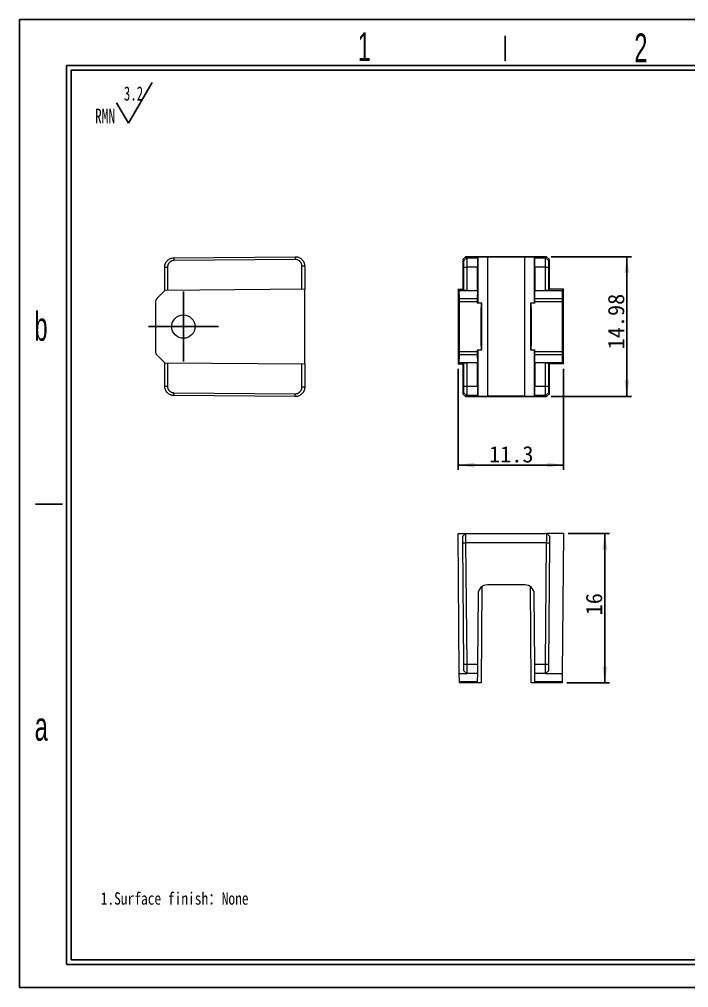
# Model space of a CAD drawing. Header units: millimetres. Extents: x 1 to 148, y 1 to 104.
# Drawn here: x 0.8 to 72.5, y 0.6 to 104.3 of the extents above; entities that cross this region are included whole.
import ezdxf

# ---------------------------------------------------------------- set-up
doc = ezdxf.new("R2010")
doc.units = ezdxf.units.MM
doc.header["$LTSCALE"] = 0.5
doc.layers.add('SLD-0', color=179, linetype='Continuous')
doc.styles.add('SLDTEXTSTYLE0', font='SIMSUN.TTC', dxfattribs={"width": 0.67})
doc.styles.add('SLDTEXTSTYLE15', font='SIMSUN.TTC')
doc.styles.add('SLDTEXTSTYLE4', font='SIMSUN.TTC', dxfattribs={"width": 0.8, "bigfont": 'bigfont'})
doc.styles.add('SLDTEXTSTYLE7', font='GOTHIC.TTF', dxfattribs={"width": 0.61171})
doc.dimstyles.new('SLDDIMSTYLE0', dxfattribs={"dimtxt": 1.75, "dimasz": 1.75, "dimexe": 0, "dimexo": 0.0625, "dimgap": 0.4375, "dimtad": 2, "dimrnd": 1e-09, "dimzin": 12, "dimdsep": 46, "dimtxsty": 'SLDTEXTSTYLE0', "dimsah": 1, "dimcen": 0.09, "dimadec": 0, "dimazin": 3, "dimtfac": 1, "dimtofl": 0, "dimtmove": 0, "dimatfit": 3, "dimfxl": 0, "dimfrac": 2, "dimtolj": 1, "dimtzin": 12, "dimarcsym": 0})

# ---------------------------------------------------------------- blocks, each defined once
blk = doc.blocks.new('SW_NOTE_0')
at = {"layer": 'SLD-0', "color": 0}
for q in [(6.13, 4.63), (2.3, 2.46)]:
    blk.add_line((3.58, 0.3), q, dxfattribs=at)
at = {"layer": 'SLD-0', "color": 0, "attachment_point": 1, "style": 'SLDTEXTSTYLE0'}
for s, insert, char_height in [('3.2', (3.09, 4.23), 1.516), ('RMN', (0, 1.85), 1.587)]:
    blk.add_mtext(s, dxfattribs=dict(at, insert=insert, char_height=char_height))
blk = doc.blocks.new('SW_CENTERMARKSYMBOL_0')
at = {"layer": 'SLD-0', "color": 0}
for p, q in [((0, 2.5), (0, 3.75)), ((0, 0), (0, 2.5)), ((-2.5, 0), (-3.75, 0)), ((0, 0), (-2.5, 0)), ((0, 0), (0, -2.5)), ((0, 0), (2.5, 0)), ((2.5, 0), (3.75, 0)), ((0, -2.5), (0, -3.75))]:
    blk.add_line(p, q, dxfattribs=at)
blk = doc.blocks.new('SW_CENTERMARKSYMBOL_1')
at = {"layer": 'SLD-0', "color": 0}
for p, q in [((0, 2.5), (0, 3.75)), ((0, 0), (0, 2.5)), ((-2.5, 0), (-3.75, 0)), ((0, 0), (-2.5, 0)), ((0, 0), (0, -2.5)), ((0, 0), (2.5, 0)), ((2.5, 0), (3.75, 0)), ((0, -2.5), (0, -3.75))]:
    blk.add_line(p, q, dxfattribs=at)
blk = doc.blocks.new('_D')
at = {"layer": 'SLD-0', "color": 5}
for p, q in [((47.81, 66.93), (47.81, 56.11)), ((59.11, 66.93), (59.11, 56.11)), ((47.81, 56.61), (59.11, 56.61))]:
    blk.add_line(p, q, dxfattribs=at)
for points in [[(47.81, 56.61), (49.56, 56.34), (49.56, 56.88)], [(59.11, 56.61), (57.36, 56.88), (57.36, 56.34)]]:
    blk.add_solid(points, dxfattribs=at)
at = {"layer": 'SLD-0', "color": 5, "insert": (51.13, 58.64), "char_height": 1.75, "attachment_point": 1, "style": 'SLDTEXTSTYLE15'}
blk.add_mtext('11.3', dxfattribs=at)
blk = doc.blocks.new('_D_1')
at = {"layer": 'SLD-0', "color": 5}
for p, q in [((57.8, 78.92), (66.39, 78.92)), ((65.89, 63.94), (65.89, 78.92)), ((57.8, 63.94), (66.39, 63.94))]:
    blk.add_line(p, q, dxfattribs=at)
for points in [[(65.89, 78.92), (65.63, 77.17), (66.16, 77.17)], [(65.89, 63.94), (66.16, 65.69), (65.63, 65.69)]]:
    blk.add_solid(points, dxfattribs=at)
at = {"layer": 'SLD-0', "color": 5, "insert": (63.86, 69), "char_height": 1.75, "attachment_point": 1, "rotation": 90, "style": 'SLDTEXTSTYLE15'}
blk.add_mtext('14.98', dxfattribs=at)
blk = doc.blocks.new('_D_3')
at = {"layer": 'SLD-0', "color": 5}
for p, q in [((59.61, 49.28), (64.04, 49.28)), ((63.54, 49.28), (63.54, 33.28)), ((59.47, 33.28), (64.04, 33.28))]:
    blk.add_line(p, q, dxfattribs=at)
for points in [[(63.54, 49.28), (63.27, 47.53), (63.81, 47.53)], [(63.54, 33.28), (63.81, 35.03), (63.27, 35.03)]]:
    blk.add_solid(points, dxfattribs=at)
at = {"layer": 'SLD-0', "color": 5, "insert": (61.5, 40.52), "char_height": 1.75, "attachment_point": 1, "rotation": 90, "style": 'SLDTEXTSTYLE15'}
blk.add_mtext('16', dxfattribs=at)

msp = doc.modelspace()

# ---------------------------------------------------------------- linework, layer by layer
at = {"color": 7, "linetype": 'Continuous', "lineweight": 15}
for p, q in [((17.364, 78.809), (30.364, 78.922)), ((17.364, 78.809), (17.364, 78.509)), ((30.364, 78.922), (30.364, 78.622)), ((48.618, 78.922), (48.318, 78.622)), ((48.318, 78.622), (48.618, 78.922)), ((48.432, 78.509), (48.732, 78.809)), ((48.618, 78.922), (48.732, 78.809)), ((57.301, 78.922), (48.618, 78.922)), ((48.732, 78.809), (49.885, 78.809)), ((49.951, 78.875), (49.885, 78.809)), ((49.951, 73.931), (49.951, 78.875)), ((54.968, 78.883), (50.951, 78.883)), ((50.951, 78.883), (50.951, 63.979)), ((54.968, 63.979), (54.968, 78.883)), ((55.968, 78.875), (55.968, 73.931)), ((56.034, 78.809), (55.968, 78.875)), ((56.034, 78.809), (57.187, 78.809)), ((57.187, 78.809), (57.301, 78.922)), ((57.187, 78.809), (57.487, 78.509)), ((57.601, 78.622), (57.301, 78.922)), ((57.301, 78.922), (57.601, 78.622)), ((16.373, 77.809), (16.67, 77.809)), ((16.373, 75.3), (16.373, 77.809)), ((16.67, 77.809), (16.67, 75.303)), ((30.364, 78.622), (17.364, 78.509)), ((31.07, 75.429), (31.07, 77.922)), ((31.373, 77.922), (31.07, 77.922)), ((31.373, 77.922), (31.373, 75.431)), ((48.312, 77.922), (48.312, 75.429)), ((48.432, 78.509), (48.318, 78.622)), ((48.438, 77.809), (48.738, 77.809)), ((48.438, 75.303), (48.438, 77.809)), ((48.738, 77.809), (48.738, 75.3)), ((49.877, 77.809), (48.738, 77.809)), ((49.877, 75.3), (49.877, 77.809)), ((56.043, 77.809), (56.043, 75.3)), ((57.181, 77.809), (56.043, 77.809)), ((57.181, 75.3), (57.181, 77.809)), ((57.181, 77.809), (57.481, 77.809)), ((57.481, 77.809), (57.481, 75.303)), ((57.601, 78.622), (57.487, 78.509)), ((57.607, 75.429), (57.607, 77.922)), ((16.373, 75.3), (15.516, 74.429)), ((31.373, 75.431), (16.373, 75.3)), ((31.373, 67.431), (31.373, 75.431)), ((47.81, 75.431), (47.81, 67.431)), ((47.941, 75.3), (47.81, 75.431)), ((47.81, 75.431), (48.312, 75.431)), ((47.948, 74.429), (47.941, 75.3)), ((47.941, 75.3), (49.877, 75.3)), ((48.438, 75.303), (48.312, 75.429)), ((48.738, 75.3), (48.438, 75.303)), ((48.738, 75.3), (49.877, 75.3)), ((49.877, 75.3), (49.869, 74.429)), ((49.877, 75.3), (49.877, 75.3)), ((56.043, 75.3), (56.043, 75.3)), ((56.05, 74.429), (56.043, 75.3)), ((56.043, 75.3), (58.979, 75.3)), ((56.043, 75.3), (57.181, 75.3)), ((57.481, 75.303), (57.181, 75.3)), ((57.607, 75.429), (57.481, 75.303)), ((59.11, 75.431), (57.607, 75.431)), ((58.979, 75.3), (58.971, 74.429)), ((59.11, 75.431), (58.979, 75.3)), ((59.11, 67.431), (59.11, 75.431)), ((15.373, 74.078), (15.373, 68.778)), ((47.948, 74.429), (49.869, 74.429)), ((49.868, 74.078), (47.949, 74.078)), ((47.949, 68.778), (47.949, 74.078)), ((49.868, 74.078), (49.868, 73.931)), ((50.268, 73.931), (49.868, 73.931)), ((50.268, 73.931), (50.268, 68.931)), ((50.358, 73.931), (50.268, 73.931)), ((50.358, 68.931), (50.358, 73.931)), ((55.561, 73.931), (55.561, 68.931)), ((55.651, 73.931), (55.561, 73.931)), ((55.651, 68.931), (55.651, 73.931)), ((56.051, 73.931), (55.651, 73.931)), ((56.05, 74.429), (58.971, 74.429)), ((56.051, 73.931), (56.051, 74.078)), ((58.97, 74.078), (56.051, 74.078)), ((58.97, 74.078), (58.97, 68.778)), ((47.949, 68.778), (49.868, 68.778)), ((49.868, 68.931), (50.268, 68.931)), ((49.868, 68.931), (49.868, 68.778)), ((49.951, 63.988), (49.951, 68.931)), ((50.268, 68.931), (50.358, 68.931)), ((55.561, 68.931), (55.651, 68.931)), ((55.651, 68.931), (56.051, 68.931)), ((55.968, 68.931), (55.968, 63.988)), ((56.051, 68.778), (56.051, 68.931)), ((56.051, 68.778), (58.97, 68.778)), ((15.519, 68.424), (16.382, 67.562)), ((16.373, 65.053), (16.373, 67.571)), ((16.382, 67.562), (31.373, 67.431)), ((16.67, 67.56), (16.67, 65.053)), ((31.07, 64.94), (31.07, 67.434)), ((31.373, 67.431), (31.373, 64.94)), ((47.81, 67.431), (47.94, 67.562)), ((47.81, 67.431), (48.312, 67.431)), ((47.94, 67.562), (47.948, 68.424)), ((48.729, 67.562), (47.94, 67.562)), ((49.869, 68.424), (47.948, 68.424)), ((48.312, 67.434), (48.438, 67.56)), ((48.312, 67.434), (48.312, 64.94)), ((48.438, 67.56), (48.729, 67.562)), ((48.438, 65.053), (48.438, 67.56)), ((48.729, 67.562), (48.738, 67.571)), ((49.877, 67.571), (48.738, 67.571)), ((48.738, 67.571), (48.738, 65.053)), ((49.869, 68.424), (49.877, 67.571)), ((49.877, 65.053), (49.877, 67.571)), ((56.043, 67.571), (56.05, 68.424)), ((56.043, 67.571), (56.043, 65.053)), ((57.181, 67.571), (56.043, 67.571)), ((58.971, 68.424), (56.05, 68.424)), ((57.181, 67.571), (57.19, 67.562)), ((57.181, 65.053), (57.181, 67.571)), ((58.979, 67.562), (57.19, 67.562)), ((57.19, 67.562), (57.481, 67.56)), ((57.481, 67.56), (57.481, 65.053)), ((57.481, 67.56), (57.607, 67.434)), ((57.607, 64.94), (57.607, 67.434)), ((59.11, 67.431), (57.607, 67.431)), ((58.971, 68.424), (58.979, 67.562)), ((58.979, 67.562), (59.11, 67.431)), ((16.373, 65.053), (16.67, 65.053)), ((17.364, 64.354), (30.364, 64.24)), ((17.364, 64.053), (17.364, 64.354)), ((31.373, 64.94), (31.07, 64.94)), ((48.318, 64.24), (48.432, 64.353)), ((48.432, 64.353), (48.732, 64.053)), ((48.438, 65.053), (48.738, 65.053)), ((48.738, 65.053), (49.877, 65.053)), ((56.043, 65.053), (57.181, 65.053)), ((57.181, 65.053), (57.481, 65.053)), ((57.187, 64.053), (57.487, 64.354)), ((57.487, 64.354), (57.601, 64.24)), ((30.364, 63.94), (17.364, 64.053)), ((30.364, 63.94), (30.364, 64.24)), ((48.318, 64.24), (48.618, 63.94)), ((48.318, 64.24), (48.618, 63.94)), ((48.732, 64.053), (48.618, 63.94)), ((48.618, 63.94), (57.301, 63.94)), ((49.885, 64.053), (48.732, 64.053)), ((49.951, 63.988), (49.885, 64.053)), ((54.968, 63.979), (50.951, 63.979)), ((56.034, 64.053), (55.968, 63.988)), ((57.187, 64.053), (56.034, 64.053)), ((57.301, 63.94), (57.187, 64.053)), ((57.301, 63.94), (57.601, 64.24)), ((57.301, 63.94), (57.601, 64.24)), ((47.941, 34.284), (47.81, 49.284)), ((47.81, 49.284), (48.612, 49.284)), ((48.312, 48.982), (48.612, 49.284)), ((48.612, 49.284), (57.307, 49.284)), ((57.307, 49.284), (57.607, 48.981)), ((59.11, 49.284), (57.307, 49.284)), ((59.11, 49.284), (58.979, 34.284)), ((48.318, 48.275), (48.618, 48.275)), ((48.432, 35.275), (48.318, 48.275)), ((57.301, 48.275), (48.618, 48.275)), ((48.618, 48.275), (48.732, 35.275)), ((57.187, 35.275), (57.301, 48.275)), ((57.301, 48.275), (57.601, 48.275)), ((57.601, 48.275), (57.487, 35.275)), ((50.358, 43.589), (50.268, 33.284)), ((54.968, 43.784), (50.951, 43.784)), ((55.651, 33.284), (55.561, 43.589)), ((49.951, 42.793), (49.885, 35.275)), ((56.034, 35.275), (55.968, 42.793)), ((48.432, 35.275), (48.732, 35.275)), ((48.732, 35.275), (49.885, 35.275)), ((56.034, 35.275), (57.187, 35.275)), ((57.187, 35.275), (57.487, 35.275)), ((47.941, 34.284), (48.738, 34.284)), ((47.948, 33.428), (47.941, 34.284)), ((48.438, 34.582), (48.738, 34.284)), ((49.877, 34.284), (48.738, 34.284)), ((49.877, 34.284), (49.869, 33.428)), ((49.877, 34.284), (49.877, 34.284)), ((57.181, 34.284), (56.043, 34.284)), ((56.043, 34.284), (56.043, 34.284)), ((56.05, 33.428), (56.043, 34.284)), ((57.181, 34.284), (57.481, 34.582)), ((57.181, 34.284), (58.979, 34.284)), ((58.979, 34.284), (58.971, 33.428)), ((47.948, 33.428), (49.869, 33.428)), ((49.868, 33.284), (47.949, 33.284)), ((50.268, 33.284), (49.868, 33.284)), ((56.051, 33.284), (55.651, 33.284)), ((56.05, 33.428), (58.971, 33.428)), ((58.97, 33.284), (56.051, 33.284))]:
    msp.add_line(p, q, dxfattribs=at)
at = {"color": 7, "linetype": 'Continuous', "lineweight": 15, "flags": 128}
for points in [[(49.885, 35.275), (49.884, 35.103), (49.882, 34.936), (49.881, 34.779), (49.88, 34.638), (49.879, 34.516), (49.878, 34.417), (49.877, 34.344), (49.877, 34.299), (49.877, 34.284)], [(56.043, 34.284), (56.042, 34.299), (56.042, 34.344), (56.041, 34.417), (56.041, 34.516), (56.039, 34.638), (56.038, 34.779), (56.037, 34.936), (56.035, 35.103), (56.034, 35.275)], [(47.949, 33.284), (47.949, 33.294), (47.949, 33.321), (47.949, 33.367), (47.948, 33.428)], [(49.869, 33.428), (49.869, 33.367), (49.868, 33.321), (49.868, 33.294), (49.868, 33.284)], [(56.051, 33.284), (56.051, 33.294), (56.051, 33.321), (56.051, 33.367), (56.05, 33.428)], [(58.971, 33.428), (58.971, 33.367), (58.97, 33.321), (58.97, 33.294), (58.97, 33.284)]]:
    msp.add_lwpolyline(points, dxfattribs=at)
at = {"color": 7, "linetype": 'Continuous', "lineweight": 15}
msp.add_circle((18.373, 71.431), 1.25, dxfattribs=at)
for centre, radius, start, end in [((15.873, 74.078), 0.5, 135.5, 180), ((15.873, 68.778), 0.5, 180, 225), ((50.951, 42.784), 1, 90, 179.5), ((54.968, 42.784), 1, 0.5, 90)]:
    msp.add_arc(centre, radius, start, end, dxfattribs=at)
for centre, major_axis, start_param, end_param in [((49.885, 77.809), (0, 1), 0.0087266, 1.5707963), ((50.951, 78.875), (1, 0), 1.5707963, 3.132866), ((54.968, 78.875), (1, 0), 0.0087266, 1.5707963), ((56.034, 77.809), (0, 1), 4.712389, 6.2744587), ((47.945, 74.078), (0, 0.5), 4.712389, 5.4890605), ((49.872, 74.078), (0, 0.5), 0.7941248, 1.5707963), ((56.047, 74.078), (0, 0.5), 4.712389, 5.4890605), ((58.974, 74.078), (0, 0.5), 0.7941248, 1.5707963), ((47.945, 68.778), (0, 0.5), 3.9269908, 4.712389), ((49.872, 68.778), (0, 0.5), 1.5707963, 2.3561945), ((56.047, 68.778), (0, 0.5), 3.9269908, 4.712389), ((58.974, 68.778), (0, 0.5), 1.5707963, 2.3561945), ((49.885, 65.053), (0, 1), 1.5707963, 3.132866), ((56.034, 65.053), (0, 1), 3.1503193, 4.712389), ((50.951, 63.988), (1, 0), 3.1503193, 4.712389), ((54.968, 63.988), (1, 0), 4.712389, 6.2744587)]:
    msp.add_ellipse(centre, major_axis=major_axis, ratio=0.0087269, start_param=start_param, end_param=end_param, dxfattribs=at)
for centre, major_axis in [((50.294, 71.431), (0, 2.05)), ((55.625, 71.431), (0, 2.05)), ((58.996, 71.431), (0, 1.25))]:
    msp.add_ellipse(centre, major_axis=major_axis, ratio=0.0087269, dxfattribs=at)
for points, knots in [([(16.373, 77.809), (16.374, 77.84), (16.375, 77.902), (16.389, 77.996), (16.411, 78.089), (16.443, 78.181), (16.484, 78.27), (16.534, 78.357), (16.594, 78.438), (16.68, 78.535), (16.807, 78.641), (16.97, 78.73), (17.159, 78.794), (17.289, 78.803), (17.364, 78.809)], [0, 0, 0, 0, 0.0595706, 0.1199892, 0.181256, 0.2433708, 0.3063338, 0.3701448, 0.4348038, 0.5003109, 0.6192146, 0.7501683, 0.8554336, 1, 1, 1, 1]), ([(30.364, 78.922), (30.398, 78.922), (30.461, 78.92), (30.551, 78.908), (30.628, 78.89), (30.693, 78.871), (30.797, 78.832), (30.93, 78.761), (31.086, 78.633), (31.212, 78.479), (31.305, 78.301), (31.362, 78.114), (31.37, 77.986), (31.373, 77.922)], [0, 0, 0, 0, 0.06386993, 0.12083187, 0.17088413, 0.21402523, 0.25025388, 0.38142011, 0.50016961, 0.6303095, 0.75699506, 0.88022549, 1, 1, 1, 1]), ([(48.732, 78.809), (48.732, 78.808), (48.732, 78.806), (48.733, 78.792), (48.733, 78.774), (48.734, 78.753), (48.735, 78.713), (48.735, 78.641), (48.736, 78.513), (48.737, 78.36), (48.738, 78.184), (48.738, 77.998), (48.738, 77.871), (48.738, 77.809)], [0, 0, 0, 0, 0.0626653, 0.1190241, 0.1690752, 0.2128172, 0.2502492, 0.3812038, 0.5001666, 0.6301861, 0.7568321, 0.8801036, 1, 1, 1, 1]), ([(57.181, 77.809), (57.181, 77.84), (57.181, 77.902), (57.181, 77.996), (57.182, 78.089), (57.182, 78.181), (57.182, 78.27), (57.182, 78.357), (57.183, 78.438), (57.183, 78.535), (57.184, 78.641), (57.185, 78.73), (57.186, 78.794), (57.187, 78.803), (57.187, 78.809)], [0, 0, 0, 0, 0.0595706, 0.1199892, 0.181256, 0.2433708, 0.3063338, 0.3701448, 0.4348038, 0.5003109, 0.6192146, 0.7501683, 0.8554336, 1, 1, 1, 1]), ([(17.364, 78.509), (17.342, 78.508), (17.296, 78.506), (17.225, 78.495), (17.159, 78.477), (17.092, 78.452), (17.033, 78.424), (16.972, 78.386), (16.92, 78.347), (16.868, 78.298), (16.825, 78.249), (16.783, 78.191), (16.75, 78.135), (16.72, 78.07), (16.698, 78.008), (16.682, 77.942), (16.672, 77.877), (16.671, 77.832), (16.67, 77.809)], [0, 0, 0, 0, 0.06236514, 0.12500445, 0.19642683, 0.25000566, 0.3214277, 0.37500622, 0.44642778, 0.50000592, 0.57142696, 0.6250047, 0.69642524, 0.75000264, 0.82142278, 0.87499993, 0.93750009, 1, 1, 1, 1]), ([(31.07, 77.922), (31.07, 77.945), (31.068, 77.992), (31.057, 78.063), (31.04, 78.13), (31.015, 78.198), (30.986, 78.258), (30.948, 78.319), (30.908, 78.372), (30.859, 78.425), (30.81, 78.469), (30.751, 78.511), (30.694, 78.544), (30.628, 78.574), (30.566, 78.596), (30.499, 78.611), (30.433, 78.621), (30.387, 78.622), (30.364, 78.622)], [0, 0, 0, 0, 0.062364, 0.1249999, 0.1964197, 0.2499971, 0.3214173, 0.374995, 0.4464157, 0.4999938, 0.571415, 0.6249935, 0.6964152, 0.749994, 0.8214161, 0.8749953, 0.9374977, 1, 1, 1, 1]), ([(48.318, 78.622), (48.318, 78.622), (48.318, 78.621), (48.317, 78.611), (48.317, 78.594), (48.316, 78.569), (48.315, 78.541), (48.315, 78.504), (48.314, 78.465), (48.314, 78.416), (48.314, 78.367), (48.313, 78.308), (48.313, 78.252), (48.313, 78.186), (48.313, 78.124), (48.312, 78.057), (48.312, 77.992), (48.312, 77.945), (48.312, 77.922)], [0, 0, 0, 0, 0.0623663, 0.1250045, 0.1964267, 0.2500057, 0.3214276, 0.3750063, 0.4464277, 0.500006, 0.5714269, 0.6250047, 0.6964251, 0.7500027, 0.8214226, 0.8749999, 0.9375001, 1, 1, 1, 1]), ([(48.438, 77.809), (48.438, 77.832), (48.438, 77.877), (48.438, 77.948), (48.438, 78.015), (48.437, 78.082), (48.437, 78.141), (48.437, 78.202), (48.437, 78.254), (48.436, 78.307), (48.436, 78.351), (48.435, 78.393), (48.435, 78.427), (48.434, 78.457), (48.434, 78.479), (48.433, 78.496), (48.432, 78.506), (48.432, 78.508), (48.432, 78.509)], [0, 0, 0, 0, 0.0623628, 0.1249998, 0.1964198, 0.2499971, 0.3214174, 0.374995, 0.4464159, 0.4999938, 0.5714152, 0.6249935, 0.6964154, 0.7499941, 0.8214163, 0.8749953, 0.9374977, 1, 1, 1, 1]), ([(57.487, 78.509), (57.487, 78.508), (57.487, 78.506), (57.486, 78.495), (57.486, 78.477), (57.485, 78.452), (57.484, 78.424), (57.484, 78.386), (57.483, 78.347), (57.483, 78.298), (57.483, 78.249), (57.482, 78.191), (57.482, 78.135), (57.482, 78.07), (57.482, 78.008), (57.481, 77.942), (57.481, 77.877), (57.481, 77.832), (57.481, 77.809)], [0, 0, 0, 0, 0.06236514, 0.12500445, 0.19642683, 0.25000566, 0.3214277, 0.37500622, 0.44642778, 0.50000592, 0.57142696, 0.6250047, 0.69642524, 0.75000264, 0.82142278, 0.87499993, 0.93750009, 1, 1, 1, 1]), ([(57.607, 77.922), (57.607, 77.945), (57.607, 77.992), (57.607, 78.063), (57.607, 78.13), (57.606, 78.198), (57.606, 78.258), (57.606, 78.319), (57.606, 78.372), (57.605, 78.425), (57.605, 78.469), (57.604, 78.511), (57.604, 78.544), (57.603, 78.574), (57.603, 78.596), (57.602, 78.611), (57.601, 78.621), (57.601, 78.622), (57.601, 78.622)], [0, 0, 0, 0, 0.062364, 0.1249999, 0.1964197, 0.2499971, 0.3214173, 0.374995, 0.4464157, 0.4999938, 0.571415, 0.6249935, 0.6964152, 0.749994, 0.8214161, 0.8749953, 0.9374977, 1, 1, 1, 1]), ([(47.903, 71.431), (47.903, 71.508), (47.903, 71.662), (47.903, 71.89), (47.903, 72.114), (47.904, 72.331), (47.905, 72.54), (47.906, 72.737), (47.907, 72.923), (47.909, 73.094), (47.91, 73.249), (47.912, 73.386), (47.913, 73.505), (47.915, 73.603), (47.917, 73.681), (47.919, 73.737), (47.921, 73.771), (47.923, 73.782), (47.925, 73.771), (47.927, 73.737), (47.929, 73.681), (47.931, 73.603), (47.933, 73.505), (47.934, 73.386), (47.936, 73.249), (47.938, 73.094), (47.939, 72.923), (47.94, 72.737), (47.941, 72.54), (47.942, 72.331), (47.943, 72.114), (47.943, 71.89), (47.944, 71.662), (47.944, 71.431), (47.944, 71.201), (47.943, 70.973), (47.943, 70.749), (47.942, 70.531), (47.941, 70.323), (47.94, 70.125), (47.939, 69.94), (47.938, 69.769), (47.936, 69.614), (47.934, 69.476), (47.933, 69.358), (47.931, 69.259), (47.929, 69.181), (47.927, 69.125), (47.925, 69.091), (47.923, 69.08), (47.921, 69.091), (47.919, 69.125), (47.917, 69.181), (47.915, 69.259), (47.913, 69.358), (47.912, 69.476), (47.91, 69.614), (47.909, 69.769), (47.907, 69.94), (47.906, 70.125), (47.905, 70.323), (47.904, 70.531), (47.903, 70.749), (47.903, 70.973), (47.903, 71.201), (47.903, 71.354), (47.903, 71.431)], [0, 0, 0, 0, 0.0156247, 0.0312494, 0.0468742, 0.0624989, 0.0781237, 0.0937486, 0.1093735, 0.1249985, 0.1406235, 0.1562486, 0.1718737, 0.1874989, 0.2031242, 0.2187494, 0.2343747, 0.25, 0.2656253, 0.2812506, 0.2968758, 0.3125011, 0.3281263, 0.3437514, 0.3593765, 0.3750015, 0.3906265, 0.4062514, 0.4218763, 0.4375011, 0.4531258, 0.4687506, 0.4843753, 0.5, 0.5156247, 0.5312494, 0.5468742, 0.5624989, 0.5781237, 0.5937486, 0.6093735, 0.6249985, 0.6406235, 0.6562486, 0.6718737, 0.6874989, 0.7031242, 0.7187494, 0.7343747, 0.75, 0.7656253, 0.7812506, 0.7968758, 0.8125011, 0.8281263, 0.8437514, 0.8593765, 0.8750015, 0.8906265, 0.9062514, 0.9218763, 0.9375011, 0.9531258, 0.9687506, 0.9843753, 1, 1, 1, 1]), ([(17.364, 64.053), (17.332, 64.055), (17.27, 64.057), (17.183, 64.071), (17.107, 64.089), (17.042, 64.109), (16.939, 64.149), (16.807, 64.222), (16.654, 64.349), (16.531, 64.502), (16.439, 64.679), (16.383, 64.864), (16.376, 64.991), (16.373, 65.053)], [0, 0, 0, 0, 0.0626653, 0.1190241, 0.1690752, 0.2128172, 0.2502492, 0.3812038, 0.5001666, 0.6301861, 0.7568321, 0.8801036, 1, 1, 1, 1]), ([(16.67, 65.053), (16.671, 65.031), (16.672, 64.985), (16.683, 64.914), (16.7, 64.848), (16.725, 64.781), (16.753, 64.722), (16.79, 64.66), (16.829, 64.608), (16.877, 64.555), (16.925, 64.512), (16.983, 64.469), (17.039, 64.436), (17.104, 64.405), (17.165, 64.383), (17.232, 64.366), (17.296, 64.356), (17.341, 64.354), (17.364, 64.354)], [0, 0, 0, 0, 0.0623628, 0.1249998, 0.1964198, 0.2499971, 0.3214174, 0.374995, 0.4464159, 0.4999938, 0.5714152, 0.6249935, 0.6964154, 0.7499941, 0.8214163, 0.8749953, 0.9374977, 1, 1, 1, 1]), ([(30.364, 64.24), (30.387, 64.241), (30.433, 64.241), (30.505, 64.252), (30.572, 64.269), (30.64, 64.293), (30.7, 64.321), (30.762, 64.359), (30.815, 64.398), (30.869, 64.447), (30.913, 64.496), (30.956, 64.554), (30.989, 64.611), (31.02, 64.676), (31.042, 64.739), (31.058, 64.806), (31.068, 64.871), (31.07, 64.917), (31.07, 64.94)], [0, 0, 0, 0, 0.0623663, 0.1250045, 0.1964267, 0.2500057, 0.3214276, 0.3750063, 0.4464277, 0.500006, 0.5714269, 0.6250047, 0.6964251, 0.7500027, 0.8214226, 0.8749999, 0.9375001, 1, 1, 1, 1]), ([(31.373, 64.94), (31.372, 64.909), (31.37, 64.846), (31.356, 64.751), (31.334, 64.657), (31.302, 64.564), (31.26, 64.474), (31.208, 64.387), (31.148, 64.305), (31.059, 64.208), (30.93, 64.102), (30.765, 64.014), (30.573, 63.952), (30.442, 63.944), (30.364, 63.94)], [0, 0, 0, 0, 0.0595008, 0.11987, 0.1811076, 0.2432135, 0.3061879, 0.3700306, 0.4347417, 0.5003211, 0.6190118, 0.7501766, 0.8535669, 1, 1, 1, 1]), ([(48.312, 64.94), (48.312, 64.917), (48.312, 64.871), (48.312, 64.799), (48.313, 64.732), (48.313, 64.664), (48.313, 64.605), (48.313, 64.543), (48.314, 64.491), (48.314, 64.437), (48.315, 64.394), (48.315, 64.351), (48.316, 64.318), (48.316, 64.288), (48.317, 64.267), (48.317, 64.251), (48.318, 64.241), (48.318, 64.24), (48.318, 64.24)], [0, 0, 0, 0, 0.062364, 0.1249999, 0.1964197, 0.2499971, 0.3214173, 0.374995, 0.4464157, 0.4999938, 0.571415, 0.6249935, 0.6964152, 0.749994, 0.8214161, 0.8749953, 0.9374977, 1, 1, 1, 1]), ([(48.432, 64.353), (48.432, 64.354), (48.432, 64.356), (48.433, 64.367), (48.434, 64.385), (48.434, 64.41), (48.435, 64.439), (48.435, 64.476), (48.436, 64.516), (48.436, 64.564), (48.437, 64.613), (48.437, 64.671), (48.437, 64.728), (48.437, 64.793), (48.438, 64.854), (48.438, 64.921), (48.438, 64.985), (48.438, 65.031), (48.438, 65.053)], [0, 0, 0, 0, 0.06236514, 0.12500445, 0.19642683, 0.25000566, 0.3214277, 0.37500622, 0.44642778, 0.50000592, 0.57142696, 0.6250047, 0.69642524, 0.75000264, 0.82142278, 0.87499993, 0.93750009, 1, 1, 1, 1]), ([(48.738, 65.053), (48.738, 65.022), (48.738, 64.96), (48.738, 64.867), (48.738, 64.773), (48.738, 64.682), (48.737, 64.592), (48.737, 64.506), (48.737, 64.424), (48.736, 64.327), (48.735, 64.221), (48.734, 64.133), (48.733, 64.068), (48.732, 64.059), (48.732, 64.053)], [0, 0, 0, 0, 0.0595706, 0.1199892, 0.181256, 0.2433708, 0.3063338, 0.3701448, 0.4348038, 0.5003109, 0.6192146, 0.7501683, 0.8554336, 1, 1, 1, 1]), ([(57.187, 64.053), (57.187, 64.055), (57.187, 64.057), (57.186, 64.071), (57.186, 64.089), (57.185, 64.109), (57.185, 64.149), (57.184, 64.222), (57.183, 64.349), (57.182, 64.502), (57.182, 64.679), (57.181, 64.864), (57.181, 64.991), (57.181, 65.053)], [0, 0, 0, 0, 0.0626653, 0.1190241, 0.1690752, 0.2128172, 0.2502492, 0.3812038, 0.5001666, 0.6301861, 0.7568321, 0.8801036, 1, 1, 1, 1]), ([(57.481, 65.053), (57.481, 65.031), (57.481, 64.985), (57.481, 64.914), (57.482, 64.848), (57.482, 64.781), (57.482, 64.722), (57.482, 64.66), (57.483, 64.608), (57.483, 64.555), (57.484, 64.512), (57.484, 64.469), (57.485, 64.436), (57.485, 64.405), (57.486, 64.383), (57.486, 64.366), (57.487, 64.356), (57.487, 64.354), (57.487, 64.354)], [0, 0, 0, 0, 0.0623628, 0.1249998, 0.1964198, 0.2499971, 0.3214174, 0.374995, 0.4464159, 0.4999938, 0.5714152, 0.6249935, 0.6964154, 0.7499941, 0.8214163, 0.8749953, 0.9374977, 1, 1, 1, 1]), ([(57.601, 64.24), (57.601, 64.241), (57.601, 64.241), (57.602, 64.252), (57.603, 64.269), (57.603, 64.293), (57.604, 64.321), (57.604, 64.359), (57.605, 64.398), (57.605, 64.447), (57.606, 64.496), (57.606, 64.554), (57.606, 64.611), (57.607, 64.676), (57.607, 64.739), (57.607, 64.806), (57.607, 64.871), (57.607, 64.917), (57.607, 64.94)], [0, 0, 0, 0, 0.0623663, 0.1250045, 0.1964267, 0.2500057, 0.3214276, 0.3750063, 0.4464277, 0.500006, 0.5714269, 0.6250047, 0.6964251, 0.7500027, 0.8214226, 0.8749999, 0.9375001, 1, 1, 1, 1]), ([(48.318, 48.275), (48.318, 48.298), (48.318, 48.344), (48.317, 48.416), (48.317, 48.483), (48.316, 48.552), (48.315, 48.611), (48.315, 48.673), (48.314, 48.726), (48.314, 48.78), (48.314, 48.824), (48.313, 48.867), (48.313, 48.901), (48.313, 48.931), (48.313, 48.953), (48.312, 48.969), (48.312, 48.98), (48.312, 48.981), (48.312, 48.982)], [0, 0, 0, 0, 0.0623663, 0.1250045, 0.1964267, 0.2500057, 0.3214276, 0.3750063, 0.4464277, 0.500006, 0.5714269, 0.6250047, 0.6964251, 0.7500027, 0.8214226, 0.8749999, 0.9375001, 1, 1, 1, 1]), ([(48.612, 49.284), (48.612, 49.283), (48.612, 49.282), (48.612, 49.268), (48.613, 49.245), (48.613, 49.213), (48.613, 49.171), (48.613, 49.12), (48.614, 49.059), (48.614, 48.971), (48.615, 48.842), (48.616, 48.676), (48.617, 48.484), (48.618, 48.353), (48.618, 48.275)], [0, 0, 0, 0, 0.05950079, 0.11986998, 0.18110757, 0.24321355, 0.3061879, 0.37003062, 0.43474169, 0.50032109, 0.61901184, 0.75017659, 0.8535669, 1, 1, 1, 1]), ([(57.301, 48.275), (57.301, 48.309), (57.301, 48.373), (57.302, 48.462), (57.302, 48.539), (57.303, 48.604), (57.303, 48.708), (57.304, 48.842), (57.305, 48.997), (57.306, 49.123), (57.307, 49.216), (57.307, 49.274), (57.307, 49.281), (57.307, 49.284)], [0, 0, 0, 0, 0.06386993, 0.12083187, 0.17088413, 0.21402523, 0.25025388, 0.38142011, 0.50016961, 0.6303095, 0.75699506, 0.88022549, 1, 1, 1, 1]), ([(57.607, 48.981), (57.607, 48.981), (57.607, 48.98), (57.607, 48.968), (57.607, 48.951), (57.606, 48.926), (57.606, 48.897), (57.606, 48.86), (57.606, 48.82), (57.605, 48.77), (57.605, 48.721), (57.604, 48.662), (57.604, 48.605), (57.603, 48.539), (57.603, 48.477), (57.602, 48.41), (57.601, 48.345), (57.601, 48.298), (57.601, 48.275)], [0, 0, 0, 0, 0.062364, 0.1249999, 0.1964197, 0.2499971, 0.3214173, 0.374995, 0.4464157, 0.4999938, 0.571415, 0.6249935, 0.6964152, 0.749994, 0.8214161, 0.8749953, 0.9374977, 1, 1, 1, 1]), ([(48.438, 34.582), (48.438, 34.582), (48.438, 34.583), (48.438, 34.594), (48.438, 34.611), (48.437, 34.636), (48.437, 34.664), (48.437, 34.701), (48.437, 34.74), (48.436, 34.788), (48.436, 34.837), (48.435, 34.894), (48.435, 34.95), (48.434, 35.015), (48.434, 35.076), (48.433, 35.143), (48.432, 35.207), (48.432, 35.253), (48.432, 35.275)], [0, 0, 0, 0, 0.0623628, 0.1249998, 0.1964198, 0.2499971, 0.3214174, 0.374995, 0.4464159, 0.4999938, 0.5714152, 0.6249935, 0.6964154, 0.7499941, 0.8214163, 0.8749953, 0.9374977, 1, 1, 1, 1]), ([(48.732, 35.275), (48.732, 35.243), (48.732, 35.181), (48.733, 35.094), (48.733, 35.018), (48.734, 34.953), (48.735, 34.85), (48.735, 34.718), (48.736, 34.565), (48.737, 34.442), (48.738, 34.351), (48.738, 34.294), (48.738, 34.288), (48.738, 34.284)], [0, 0, 0, 0, 0.0626653, 0.1190241, 0.1690752, 0.2128172, 0.2502492, 0.3812038, 0.5001666, 0.6301861, 0.7568321, 0.8801036, 1, 1, 1, 1]), ([(57.181, 34.284), (57.181, 34.285), (57.181, 34.287), (57.181, 34.3), (57.182, 34.323), (57.182, 34.354), (57.182, 34.395), (57.182, 34.445), (57.183, 34.505), (57.183, 34.591), (57.184, 34.718), (57.185, 34.881), (57.186, 35.07), (57.187, 35.2), (57.187, 35.275)], [0, 0, 0, 0, 0.0595706, 0.1199892, 0.181256, 0.2433708, 0.3063338, 0.3701448, 0.4348038, 0.5003109, 0.6192146, 0.7501683, 0.8554336, 1, 1, 1, 1]), ([(57.487, 35.275), (57.487, 35.253), (57.487, 35.207), (57.486, 35.136), (57.486, 35.07), (57.485, 35.003), (57.484, 34.944), (57.484, 34.884), (57.483, 34.832), (57.483, 34.779), (57.483, 34.736), (57.482, 34.694), (57.482, 34.661), (57.482, 34.631), (57.482, 34.609), (57.481, 34.593), (57.481, 34.584), (57.481, 34.582), (57.481, 34.582)], [0, 0, 0, 0, 0.06236514, 0.12500445, 0.19642683, 0.25000566, 0.3214277, 0.37500622, 0.44642778, 0.50000592, 0.57142696, 0.6250047, 0.69642524, 0.75000264, 0.82142278, 0.87499993, 0.93750009, 1, 1, 1, 1])]:
    msp.add_open_spline(points, degree=3, knots=knots, dxfattribs=at)
at = {"layer": 'SLD-0'}
for p, q in [((0.795, 104.337), (147.553, 104.337)), ((0.795, 0.647), (0.795, 104.337)), ((6.337, 3.609), (6.337, 98.905)), ((6.337, 98.905), (144.591, 98.905)), ((144.591, 3.609), (6.337, 3.609)), ((147.553, 0.647), (0.795, 0.647))]:
    msp.add_line(p, q, dxfattribs=at)
at = {"layer": 'SLD-0', "color": 6, "linetype": 'Continuous'}
for p, q in [((52.851, 99.893), (52.851, 102.585)), ((5.844, 3.116), (5.844, 99.399)), ((5.844, 99.399), (145.084, 99.399)), ((5.402, 52.426), (2.534, 52.426)), ((145.084, 3.116), (5.844, 3.116))]:
    msp.add_line(p, q, dxfattribs=at)

# ---------------------------------------------------------------- block references
at = {"layer": 'SLD-0'}
msp.add_blockref('SW_NOTE_0', (8.898, 92.929), dxfattribs=at)
at = {"layer": 'SLD-0', "color": 1}
msp.add_blockref('SW_CENTERMARKSYMBOL_0', (18.373, 71.431), dxfattribs=at)
at = {"layer": 'SLD-0', "color": 6}
msp.add_blockref('SW_CENTERMARKSYMBOL_1', (18.373, 71.431), dxfattribs=at)

# ---------------------------------------------------------------- texts
at = {"layer": 'SLD-0', "char_height": 3.086, "attachment_point": 1, "style": 'SLDTEXTSTYLE7'}
for s, insert in [('1', (37.055, 102.949)), ('2', (66.694, 102.828)), ('b', (2.417, 73.01)), ('a', (2.44, 30.176))]:
    msp.add_mtext(s, dxfattribs=dict(at, insert=insert))
at = {"layer": 'SLD-0', "color": 5, "insert": (9.514, 10.855), "char_height": 1.32292, "attachment_point": 1, "style": 'SLDTEXTSTYLE4'}
msp.add_mtext('1.Surface finish\\M+18146None', dxfattribs=at)

# ---------------------------------------------------------------- dimensions: what is measured, and where the dimension line sits
at = {"layer": 'SLD-0', "color": 5}
for base, p1, p2, picture, middle in [((65.894, 78.922), (57.301, 63.94), (57.301, 78.922), '_D_1', (65.894, 70.703)), ((63.54, 33.284), (59.11, 49.284), (58.97, 33.284), '_D_3', (63.54, 41.196))]:
    dim = msp.add_linear_dim(base=base, p1=p1, p2=p2, angle=90, dimstyle='SLDDIMSTYLE0', dxfattribs=at)
    dim.commit()
    dim.dimension.update_dxf_attribs({"geometry": picture, "text_midpoint": middle, "dimtype": 160})
dim = msp.add_linear_dim(base=(59.11, 56.606), p1=(47.81, 67.431), p2=(59.11, 67.431), dimstyle='SLDDIMSTYLE0', dxfattribs=at)
dim.commit()
dim.dimension.update_dxf_attribs({"geometry": '_D', "text_midpoint": (52.489, 56.606), "dimtype": 160})

doc.saveas('drawing.dxf')
